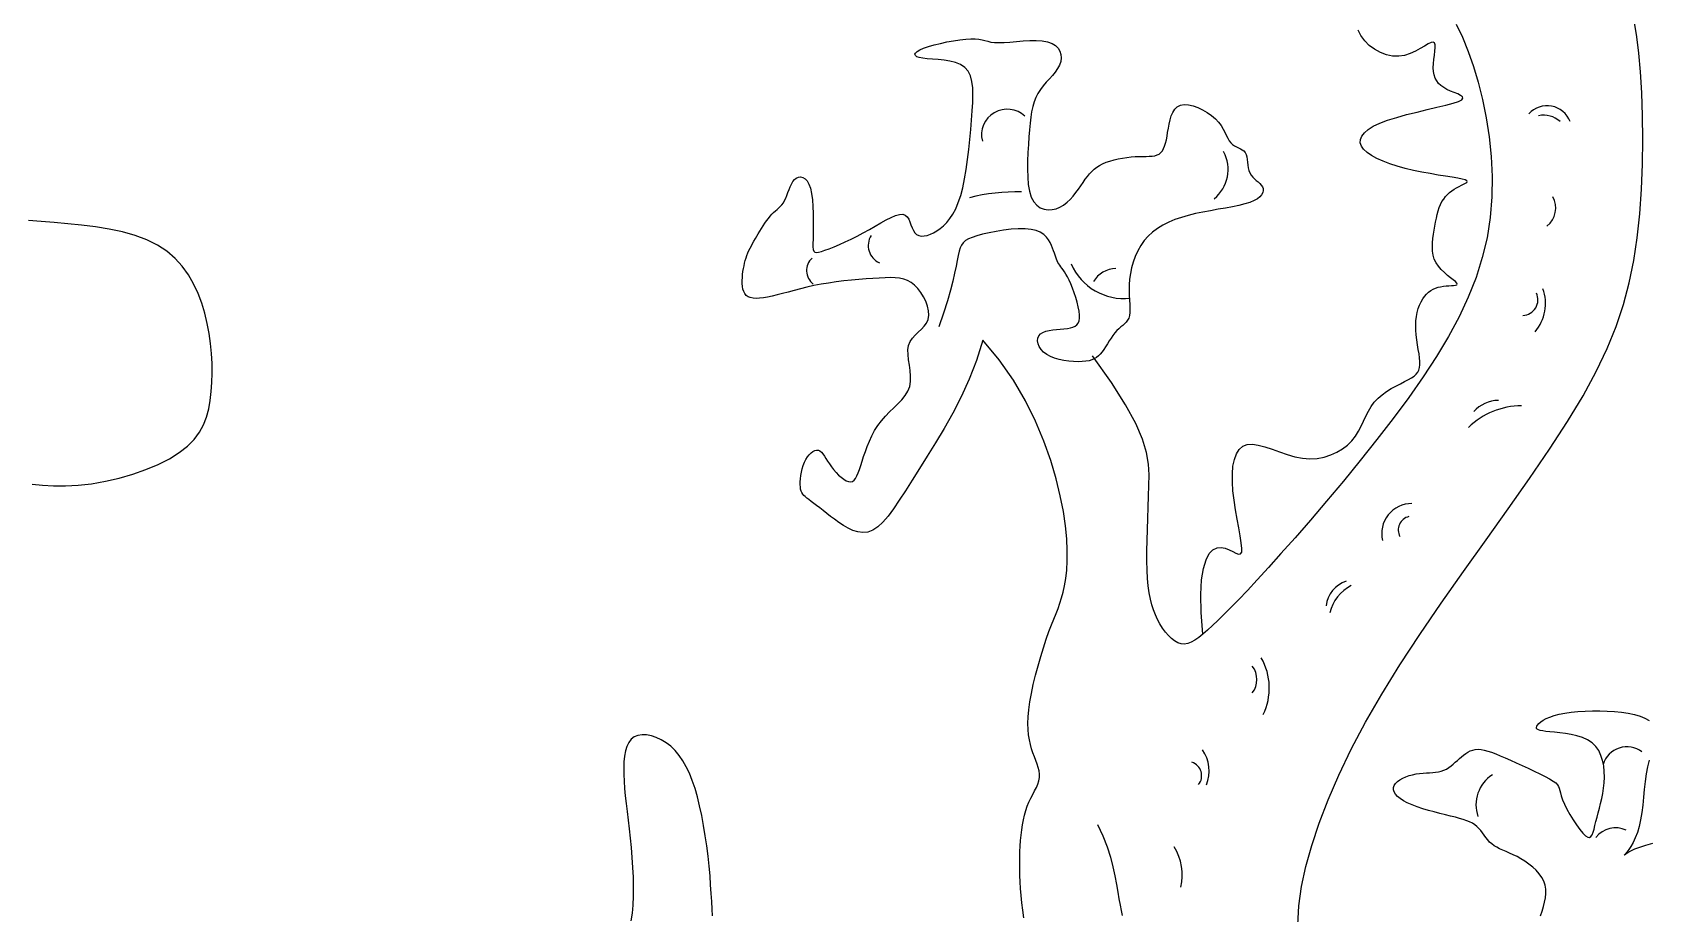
# Model space of a CAD drawing. Extents: x -66030 to 95157, y -13132 to 45879.
# Drawn here: x -26965.4 to -26828.5, y 32351 to 32425.7 of the extents above; entities that cross this region are included whole.
import ezdxf

# ---------------------------------------------------------------- set-up
doc = ezdxf.new("R2010")
doc.units = 0
doc.header["$LTSCALE"] = 100
doc.header["$MEASUREMENT"] = 0
doc.layers.add('7', color=105, linetype='CONTINUOUS')

msp = doc.modelspace()

# ---------------------------------------------------------------- linework, layer by layer
at = {"layer": '7'}
for points in [[(-26858.21, 32350.05), (-26858.11, 32351.66), (-26857.88, 32353.29), (-26857.52, 32354.98), (-26857.03, 32356.77), (-26856.41, 32358.66), (-26855.64, 32360.65), (-26854.74, 32362.74), (-26853.68, 32364.93), (-26852.46, 32367.21), (-26851.09, 32369.6), (-26849.56, 32372.08), (-26847.87, 32374.66), (-26846.05, 32377.31), (-26844.17, 32379.99), (-26842.26, 32382.66), (-26840.38, 32385.31), (-26838.57, 32387.88), (-26836.88, 32390.36), (-26835.36, 32392.7), (-26834.05, 32394.88), (-26832.94, 32396.93), (-26832.01, 32398.88), (-26831.24, 32400.76), (-26830.62, 32402.6), (-26830.13, 32404.45), (-26829.75, 32406.33), (-26829.46, 32408.27), (-26829.25, 32410.3), (-26829.1, 32412.39), (-26829.02, 32414.5), (-26828.99, 32416.59), (-26829.02, 32418.61), (-26829.08, 32420.54), (-26829.19, 32422.32), (-26829.33, 32423.91), (-26829.49, 32425.3), (-26829.69, 32426.51)], [(-26884.88, 32399.6), (-26885.42, 32397.88), (-26886.04, 32396.28), (-26886.71, 32394.79), (-26887.42, 32393.39), (-26888.15, 32392.1), (-26888.88, 32390.89), (-26889.59, 32389.76), (-26890.26, 32388.71), (-26890.87, 32387.73), (-26891.44, 32386.83), (-26891.96, 32386.02), (-26892.45, 32385.3), (-26892.91, 32384.68), (-26893.35, 32384.16), (-26893.78, 32383.76), (-26894.2, 32383.48), (-26894.63, 32383.33), (-26895.05, 32383.28), (-26895.47, 32383.34), (-26895.89, 32383.46), (-26896.29, 32383.65), (-26896.69, 32383.88), (-26897.07, 32384.14), (-26897.44, 32384.41), (-26897.78, 32384.66), (-26898.11, 32384.91), (-26898.42, 32385.15), (-26898.7, 32385.37), (-26898.97, 32385.57), (-26899.21, 32385.76), (-26899.42, 32385.93), (-26899.62, 32386.08), (-26899.78, 32386.21), (-26899.92, 32386.33), (-26900.04, 32386.44), (-26900.14, 32386.55), (-26900.22, 32386.67), (-26900.27, 32386.8), (-26900.32, 32386.95), (-26900.34, 32387.13), (-26900.35, 32387.35), (-26900.35, 32387.59), (-26900.33, 32387.85), (-26900.3, 32388.13), (-26900.25, 32388.41), (-26900.18, 32388.7), (-26900.09, 32388.97), (-26899.99, 32389.24), (-26899.87, 32389.48), (-26899.73, 32389.7), (-26899.59, 32389.88), (-26899.43, 32390.04), (-26899.27, 32390.16), (-26899.11, 32390.24), (-26898.96, 32390.27), (-26898.81, 32390.26), (-26898.68, 32390.2), (-26898.55, 32390.09), (-26898.43, 32389.95), (-26898.3, 32389.77), (-26898.17, 32389.56), (-26898.03, 32389.34), (-26897.88, 32389.1), (-26897.71, 32388.86), (-26897.52, 32388.62), (-26897.32, 32388.38), (-26897.11, 32388.16), (-26896.89, 32387.97), (-26896.67, 32387.81), (-26896.46, 32387.68), (-26896.26, 32387.61), (-26896.08, 32387.58), (-26895.93, 32387.62), (-26895.79, 32387.72), (-26895.66, 32387.88), (-26895.55, 32388.08), (-26895.44, 32388.34), (-26895.33, 32388.63), (-26895.22, 32388.97), (-26895.11, 32389.34), (-26894.98, 32389.74), (-26894.83, 32390.16), (-26894.67, 32390.59), (-26894.49, 32391.04), (-26894.28, 32391.49), (-26894.05, 32391.93), (-26893.78, 32392.36), (-26893.48, 32392.76), (-26893.14, 32393.15), (-26892.78, 32393.51), (-26892.42, 32393.86), (-26892.07, 32394.2), (-26891.74, 32394.54), (-26891.46, 32394.9), (-26891.23, 32395.27), (-26891.07, 32395.67), (-26891, 32396.1), (-26891, 32396.55), (-26891.04, 32397.01), (-26891.1, 32397.47), (-26891.17, 32397.93), (-26891.22, 32398.37), (-26891.23, 32398.78), (-26891.17, 32399.15), (-26891.04, 32399.47), (-26890.84, 32399.76), (-26890.61, 32400.02), (-26890.35, 32400.27), (-26890.09, 32400.51), (-26889.85, 32400.77), (-26889.65, 32401.04), (-26889.52, 32401.35), (-26889.47, 32401.7), (-26889.49, 32402.08), (-26889.58, 32402.47), (-26889.72, 32402.88), (-26889.91, 32403.27), (-26890.14, 32403.64), (-26890.4, 32403.97), (-26890.67, 32404.25), (-26890.96, 32404.48), (-26891.26, 32404.64), (-26891.58, 32404.76), (-26891.93, 32404.83), (-26892.3, 32404.87), (-26892.71, 32404.89), (-26893.16, 32404.88), (-26893.65, 32404.85), (-26894.19, 32404.82), (-26894.77, 32404.78), (-26895.38, 32404.73), (-26896.02, 32404.67), (-26896.66, 32404.61), (-26897.31, 32404.53), (-26897.96, 32404.43), (-26898.59, 32404.33), (-26899.2, 32404.21), (-26899.78, 32404.08), (-26900.34, 32403.94), (-26900.87, 32403.81), (-26901.38, 32403.67), (-26901.85, 32403.55), (-26902.3, 32403.43), (-26902.72, 32403.33), (-26903.11, 32403.24), (-26903.47, 32403.18), (-26903.79, 32403.14), (-26904.09, 32403.13), (-26904.35, 32403.14), (-26904.58, 32403.19), (-26904.77, 32403.26), (-26904.93, 32403.38), (-26905.05, 32403.53), (-26905.14, 32403.71), (-26905.21, 32403.91), (-26905.25, 32404.14), (-26905.26, 32404.39), (-26905.26, 32404.64), (-26905.25, 32404.9), (-26905.23, 32405.15), (-26905.2, 32405.4), (-26905.16, 32405.65), (-26905.11, 32405.88), (-26905.06, 32406.11), (-26905, 32406.34), (-26904.93, 32406.56), (-26904.86, 32406.77), (-26904.78, 32406.98), (-26904.69, 32407.18), (-26904.59, 32407.39), (-26904.49, 32407.59), (-26904.38, 32407.78), (-26904.27, 32407.98), (-26904.15, 32408.19), (-26904.03, 32408.39), (-26903.9, 32408.61), (-26903.77, 32408.83), (-26903.63, 32409.05), (-26903.49, 32409.27), (-26903.34, 32409.49), (-26903.2, 32409.7), (-26903.05, 32409.9), (-26902.9, 32410.09), (-26902.75, 32410.26), (-26902.6, 32410.41), (-26902.45, 32410.54), (-26902.3, 32410.67), (-26902.16, 32410.8), (-26902.03, 32410.93), (-26901.9, 32411.07), (-26901.78, 32411.23), (-26901.67, 32411.41), (-26901.57, 32411.62), (-26901.48, 32411.85), (-26901.39, 32412.1), (-26901.3, 32412.35), (-26901.21, 32412.59), (-26901.1, 32412.81), (-26900.98, 32413.02), (-26900.84, 32413.19), (-26900.68, 32413.32), (-26900.5, 32413.39), (-26900.32, 32413.42), (-26900.13, 32413.38), (-26899.94, 32413.27), (-26899.77, 32413.09), (-26899.62, 32412.82), (-26899.49, 32412.46), (-26899.39, 32412.01), (-26899.32, 32411.49), (-26899.28, 32410.92), (-26899.26, 32410.33), (-26899.25, 32409.73), (-26899.25, 32409.15), (-26899.26, 32408.62), (-26899.26, 32408.16), (-26899.27, 32407.78), (-26899.27, 32407.49), (-26899.25, 32407.27), (-26899.2, 32407.12), (-26899.11, 32407.04), (-26898.98, 32407.02), (-26898.8, 32407.04), (-26898.56, 32407.11), (-26898.26, 32407.21), (-26897.89, 32407.34), (-26897.48, 32407.51), (-26897.03, 32407.7), (-26896.55, 32407.91), (-26896.04, 32408.15), (-26895.52, 32408.41), (-26895.01, 32408.68), (-26894.49, 32408.97), (-26894, 32409.26), (-26893.52, 32409.53), (-26893.07, 32409.78), (-26892.65, 32409.99), (-26892.28, 32410.15), (-26891.95, 32410.24), (-26891.67, 32410.26), (-26891.46, 32410.19), (-26891.29, 32410.04), (-26891.16, 32409.85), (-26891.06, 32409.61), (-26890.97, 32409.36), (-26890.87, 32409.11), (-26890.77, 32408.88), (-26890.65, 32408.68), (-26890.49, 32408.54), (-26890.3, 32408.45), (-26890.09, 32408.41), (-26889.85, 32408.42), (-26889.59, 32408.47), (-26889.33, 32408.57), (-26889.05, 32408.69), (-26888.77, 32408.86), (-26888.49, 32409.05), (-26888.21, 32409.28), (-26887.94, 32409.56), (-26887.67, 32409.89), (-26887.42, 32410.27), (-26887.18, 32410.72), (-26886.96, 32411.24), (-26886.76, 32411.84), (-26886.59, 32412.51), (-26886.43, 32413.26), (-26886.3, 32414.06), (-26886.18, 32414.89), (-26886.07, 32415.74), (-26885.99, 32416.59), (-26885.91, 32417.43), (-26885.84, 32418.24), (-26885.78, 32419.01), (-26885.73, 32419.72), (-26885.72, 32420.38), (-26885.74, 32420.98), (-26885.81, 32421.51), (-26885.94, 32421.98), (-26886.14, 32422.38), (-26886.41, 32422.7), (-26886.77, 32422.94), (-26887.2, 32423.12), (-26887.67, 32423.24), (-26888.17, 32423.32), (-26888.67, 32423.37), (-26889.15, 32423.4), (-26889.59, 32423.43), (-26889.97, 32423.47), (-26890.27, 32423.53), (-26890.48, 32423.61), (-26890.6, 32423.7), (-26890.64, 32423.81), (-26890.59, 32423.92), (-26890.45, 32424.05), (-26890.22, 32424.19), (-26889.9, 32424.32), (-26889.49, 32424.47), (-26889.01, 32424.6), (-26888.48, 32424.74), (-26887.93, 32424.86), (-26887.37, 32424.96), (-26886.83, 32425.04), (-26886.33, 32425.1), (-26885.89, 32425.13), (-26885.52, 32425.12), (-26885.22, 32425.08), (-26884.95, 32425.03), (-26884.71, 32424.97), (-26884.47, 32424.91), (-26884.2, 32424.85), (-26883.9, 32424.81), (-26883.53, 32424.8), (-26883.09, 32424.81), (-26882.59, 32424.85), (-26882.04, 32424.9), (-26881.47, 32424.94), (-26880.91, 32424.97), (-26880.36, 32424.98), (-26879.85, 32424.95), (-26879.4, 32424.87), (-26879.02, 32424.74), (-26878.73, 32424.56), (-26878.5, 32424.34), (-26878.35, 32424.08), (-26878.27, 32423.8), (-26878.25, 32423.51), (-26878.29, 32423.2), (-26878.4, 32422.9), (-26878.55, 32422.6), (-26878.76, 32422.31), (-26878.99, 32422.02), (-26879.24, 32421.73), (-26879.51, 32421.44), (-26879.77, 32421.14), (-26880.01, 32420.82), (-26880.22, 32420.5), (-26880.4, 32420.15), (-26880.55, 32419.78), (-26880.66, 32419.38), (-26880.75, 32418.95), (-26880.82, 32418.48), (-26880.88, 32417.97), (-26880.93, 32417.42), (-26880.98, 32416.82), (-26881.02, 32416.16), (-26881.06, 32415.48), (-26881.09, 32414.77), (-26881.1, 32414.08), (-26881.08, 32413.4), (-26881.03, 32412.77), (-26880.93, 32412.2), (-26880.78, 32411.71), (-26880.57, 32411.32), (-26880.32, 32411.02), (-26880.02, 32410.81), (-26879.7, 32410.68), (-26879.36, 32410.63), (-26879.02, 32410.65), (-26878.68, 32410.73), (-26878.35, 32410.86), (-26878.04, 32411.04), (-26877.75, 32411.27), (-26877.49, 32411.52), (-26877.24, 32411.8), (-26877.01, 32412.09), (-26876.79, 32412.39), (-26876.58, 32412.68), (-26876.39, 32412.96), (-26876.21, 32413.22), (-26876.03, 32413.47), (-26875.85, 32413.69), (-26875.66, 32413.89), (-26875.46, 32414.08), (-26875.24, 32414.25), (-26875, 32414.4), (-26874.74, 32414.54), (-26874.44, 32414.66), (-26874.12, 32414.77), (-26873.77, 32414.87), (-26873.42, 32414.95), (-26873.05, 32415.02), (-26872.69, 32415.07), (-26872.33, 32415.11), (-26871.98, 32415.14), (-26871.65, 32415.15), (-26871.34, 32415.16), (-26871.06, 32415.16), (-26870.79, 32415.17), (-26870.54, 32415.19), (-26870.32, 32415.22), (-26870.13, 32415.28), (-26869.95, 32415.36), (-26869.81, 32415.49), (-26869.68, 32415.64), (-26869.58, 32415.83), (-26869.49, 32416.04), (-26869.41, 32416.29), (-26869.34, 32416.56), (-26869.28, 32416.87), (-26869.23, 32417.19), (-26869.17, 32417.54), (-26869.1, 32417.9), (-26869.02, 32418.25), (-26868.92, 32418.59), (-26868.79, 32418.89), (-26868.62, 32419.16), (-26868.41, 32419.36), (-26868.15, 32419.49), (-26867.83, 32419.55), (-26867.47, 32419.53), (-26867.08, 32419.44), (-26866.67, 32419.29), (-26866.27, 32419.1), (-26865.87, 32418.87), (-26865.51, 32418.62), (-26865.19, 32418.34), (-26864.93, 32418.06), (-26864.71, 32417.77), (-26864.54, 32417.48), (-26864.39, 32417.21), (-26864.26, 32416.95), (-26864.14, 32416.71), (-26864.02, 32416.49), (-26863.89, 32416.32), (-26863.74, 32416.17), (-26863.58, 32416.06), (-26863.4, 32415.97), (-26863.23, 32415.89), (-26863.06, 32415.81), (-26862.91, 32415.73), (-26862.77, 32415.62), (-26862.66, 32415.49), (-26862.58, 32415.32), (-26862.53, 32415.12), (-26862.49, 32414.91), (-26862.46, 32414.67), (-26862.43, 32414.43), (-26862.4, 32414.2), (-26862.34, 32413.97), (-26862.26, 32413.76), (-26862.15, 32413.58), (-26862.02, 32413.41), (-26861.87, 32413.27), (-26861.72, 32413.13), (-26861.56, 32413), (-26861.42, 32412.87), (-26861.3, 32412.73), (-26861.21, 32412.59), (-26861.15, 32412.43), (-26861.14, 32412.26), (-26861.18, 32412.09), (-26861.27, 32411.91), (-26861.41, 32411.74), (-26861.63, 32411.57), (-26861.91, 32411.41), (-26862.26, 32411.26), (-26862.69, 32411.13), (-26863.19, 32411.01), (-26863.75, 32410.89), (-26864.34, 32410.78), (-26864.96, 32410.68), (-26865.6, 32410.56), (-26866.24, 32410.44), (-26866.87, 32410.31), (-26867.48, 32410.16), (-26868.06, 32409.99), (-26868.62, 32409.8), (-26869.14, 32409.58), (-26869.63, 32409.34), (-26870.08, 32409.06), (-26870.5, 32408.75), (-26870.88, 32408.41), (-26871.22, 32408.02), (-26871.51, 32407.6), (-26871.76, 32407.16), (-26871.98, 32406.69), (-26872.16, 32406.21), (-26872.29, 32405.73), (-26872.39, 32405.24), (-26872.46, 32404.75), (-26872.49, 32404.28), (-26872.49, 32403.83), (-26872.48, 32403.39), (-26872.46, 32402.98), (-26872.44, 32402.6), (-26872.42, 32402.25), (-26872.43, 32401.94), (-26872.46, 32401.67), (-26872.52, 32401.45), (-26872.62, 32401.27), (-26872.74, 32401.11), (-26872.88, 32400.97), (-26873.03, 32400.84), (-26873.19, 32400.71), (-26873.37, 32400.56), (-26873.54, 32400.4), (-26873.7, 32400.21), (-26873.87, 32399.99), (-26874.02, 32399.76), (-26874.18, 32399.52), (-26874.33, 32399.27), (-26874.49, 32399.03), (-26874.64, 32398.81), (-26874.79, 32398.6), (-26874.94, 32398.41), (-26875.1, 32398.25), (-26875.26, 32398.12), (-26875.45, 32398.01), (-26875.66, 32397.92), (-26875.89, 32397.85), (-26876.16, 32397.8), (-26876.47, 32397.77), (-26876.82, 32397.76), (-26877.2, 32397.77), (-26877.6, 32397.81), (-26878.01, 32397.86), (-26878.41, 32397.95), (-26878.8, 32398.06), (-26879.16, 32398.2), (-26879.47, 32398.37), (-26879.74, 32398.57), (-26879.95, 32398.8), (-26880.1, 32399.04), (-26880.2, 32399.28), (-26880.24, 32399.52), (-26880.22, 32399.75), (-26880.14, 32399.95), (-26880, 32400.12), (-26879.8, 32400.25), (-26879.56, 32400.35), (-26879.27, 32400.42), (-26878.96, 32400.46), (-26878.64, 32400.49), (-26878.32, 32400.52), (-26878.01, 32400.54), (-26877.72, 32400.57), (-26877.46, 32400.62), (-26877.25, 32400.68), (-26877.06, 32400.77), (-26876.91, 32400.89), (-26876.8, 32401.03), (-26876.73, 32401.22), (-26876.69, 32401.45), (-26876.69, 32401.72), (-26876.73, 32402.05), (-26876.8, 32402.41), (-26876.89, 32402.8), (-26877.01, 32403.2), (-26877.14, 32403.6), (-26877.28, 32403.99), (-26877.43, 32404.35), (-26877.57, 32404.68), (-26877.71, 32404.95), (-26877.84, 32405.19), (-26877.96, 32405.38), (-26878.07, 32405.54), (-26878.18, 32405.69), (-26878.28, 32405.81), (-26878.37, 32405.93), (-26878.45, 32406.05), (-26878.52, 32406.18), (-26878.58, 32406.31), (-26878.64, 32406.46), (-26878.7, 32406.61), (-26878.76, 32406.78), (-26878.82, 32406.97), (-26878.89, 32407.16), (-26878.97, 32407.38), (-26879.06, 32407.61), (-26879.18, 32407.86), (-26879.32, 32408.1), (-26879.5, 32408.33), (-26879.73, 32408.55), (-26880.02, 32408.73), (-26880.37, 32408.88), (-26880.8, 32408.98), (-26881.31, 32409.03), (-26881.88, 32409.03), (-26882.49, 32408.99), (-26883.12, 32408.91), (-26883.75, 32408.81), (-26884.35, 32408.69), (-26884.9, 32408.56), (-26885.39, 32408.43), (-26885.78, 32408.3), (-26886.1, 32408.17), (-26886.35, 32408.02), (-26886.54, 32407.85), (-26886.69, 32407.65), (-26886.8, 32407.41), (-26886.9, 32407.12), (-26886.98, 32406.77), (-26887.06, 32406.35), (-26887.15, 32405.86), (-26887.27, 32405.28), (-26887.43, 32404.6), (-26887.63, 32403.82), (-26887.88, 32402.92), (-26888.21, 32401.89), (-26888.62, 32400.72)], [(-26844.8, 32426.36), (-26844.27, 32425.25), (-26843.77, 32424.06), (-26843.32, 32422.79), (-26842.92, 32421.44), (-26842.55, 32419.98), (-26842.24, 32418.44), (-26842, 32416.83), (-26841.83, 32415.16), (-26841.75, 32413.45), (-26841.78, 32411.73), (-26841.92, 32409.99), (-26842.18, 32408.27), (-26842.58, 32406.58), (-26843.11, 32404.9), (-26843.77, 32403.23), (-26844.55, 32401.56), (-26845.45, 32399.89), (-26846.47, 32398.2), (-26847.59, 32396.49), (-26848.81, 32394.74), (-26850.12, 32392.96), (-26851.5, 32391.16), (-26852.92, 32389.38), (-26854.35, 32387.63), (-26855.77, 32385.94), (-26857.14, 32384.34), (-26858.43, 32382.85), (-26859.63, 32381.51), (-26860.7, 32380.32), (-26861.64, 32379.28), (-26862.48, 32378.38), (-26863.23, 32377.6), (-26863.88, 32376.93), (-26864.46, 32376.35), (-26864.98, 32375.84), (-26865.44, 32375.4), (-26865.86, 32375.01), (-26866.25, 32374.67), (-26866.6, 32374.39), (-26866.93, 32374.16), (-26867.24, 32373.99), (-26867.53, 32373.88), (-26867.82, 32373.84), (-26868.09, 32373.86), (-26868.37, 32373.95), (-26868.64, 32374.1), (-26868.91, 32374.3), (-26869.17, 32374.56), (-26869.42, 32374.85), (-26869.66, 32375.18), (-26869.88, 32375.54), (-26870.08, 32375.92), (-26870.26, 32376.31), (-26870.43, 32376.73), (-26870.57, 32377.17), (-26870.69, 32377.65), (-26870.79, 32378.18), (-26870.87, 32378.76), (-26870.93, 32379.4), (-26870.96, 32380.11), (-26870.98, 32380.89), (-26870.98, 32381.73), (-26870.97, 32382.62), (-26870.95, 32383.54), (-26870.91, 32384.48), (-26870.88, 32385.43), (-26870.85, 32386.37), (-26870.82, 32387.28), (-26870.8, 32388.17), (-26870.85, 32389.07), (-26871.02, 32390.06), (-26871.36, 32391.19), (-26871.93, 32392.52), (-26872.79, 32394.1), (-26874, 32396), (-26875.6, 32398.27)], [(-26866.25, 32374.67), (-26866.39, 32376.51), (-26866.42, 32378.03), (-26866.35, 32379.27), (-26866.2, 32380.24), (-26865.97, 32380.98), (-26865.7, 32381.5), (-26865.39, 32381.83), (-26865.05, 32382), (-26864.7, 32382.03), (-26864.36, 32381.96), (-26864.03, 32381.83), (-26863.72, 32381.68), (-26863.45, 32381.54), (-26863.23, 32381.46), (-26863.06, 32381.48), (-26862.96, 32381.63), (-26862.94, 32381.95), (-26862.99, 32382.42), (-26863.08, 32383), (-26863.2, 32383.68), (-26863.34, 32384.43), (-26863.49, 32385.22), (-26863.61, 32386.03), (-26863.71, 32386.82), (-26863.75, 32387.57), (-26863.75, 32388.27), (-26863.7, 32388.91), (-26863.58, 32389.47), (-26863.41, 32389.95), (-26863.17, 32390.33), (-26862.87, 32390.6), (-26862.5, 32390.75), (-26862.05, 32390.78), (-26861.55, 32390.7), (-26860.99, 32390.55), (-26860.39, 32390.34), (-26859.76, 32390.12), (-26859.12, 32389.9), (-26858.46, 32389.71), (-26857.81, 32389.58), (-26857.18, 32389.54), (-26856.56, 32389.57), (-26855.98, 32389.68), (-26855.42, 32389.86), (-26854.9, 32390.09), (-26854.43, 32390.37), (-26854.01, 32390.7), (-26853.64, 32391.06), (-26853.33, 32391.46), (-26853.07, 32391.87), (-26852.85, 32392.3), (-26852.64, 32392.73), (-26852.44, 32393.16), (-26852.23, 32393.57), (-26852, 32393.97), (-26851.73, 32394.34), (-26851.41, 32394.67), (-26851.06, 32394.97), (-26850.68, 32395.24), (-26850.29, 32395.48), (-26849.89, 32395.7), (-26849.51, 32395.9), (-26849.16, 32396.08), (-26848.84, 32396.25), (-26848.58, 32396.4), (-26848.36, 32396.55), (-26848.18, 32396.71), (-26848.05, 32396.87), (-26847.95, 32397.06), (-26847.89, 32397.26), (-26847.87, 32397.49), (-26847.87, 32397.77), (-26847.89, 32398.08), (-26847.94, 32398.43), (-26848, 32398.81), (-26848.06, 32399.2), (-26848.12, 32399.61), (-26848.17, 32400.03), (-26848.21, 32400.44), (-26848.22, 32400.84), (-26848.2, 32401.23), (-26848.16, 32401.6), (-26848.1, 32401.94), (-26848.01, 32402.26), (-26847.9, 32402.56), (-26847.77, 32402.83), (-26847.63, 32403.08), (-26847.48, 32403.3), (-26847.31, 32403.49), (-26847.13, 32403.65), (-26846.95, 32403.79), (-26846.75, 32403.9), (-26846.55, 32404), (-26846.33, 32404.07), (-26846.11, 32404.12), (-26845.88, 32404.16), (-26845.64, 32404.18), (-26845.41, 32404.19), (-26845.19, 32404.21), (-26845.01, 32404.22), (-26844.85, 32404.24), (-26844.75, 32404.28), (-26844.71, 32404.34), (-26844.75, 32404.43), (-26844.86, 32404.55), (-26845.04, 32404.7), (-26845.26, 32404.88), (-26845.52, 32405.08), (-26845.79, 32405.31), (-26846.06, 32405.57), (-26846.3, 32405.85), (-26846.5, 32406.14), (-26846.65, 32406.46), (-26846.75, 32406.79), (-26846.8, 32407.13), (-26846.81, 32407.48), (-26846.8, 32407.84), (-26846.77, 32408.2), (-26846.72, 32408.56), (-26846.66, 32408.91), (-26846.6, 32409.26), (-26846.54, 32409.6), (-26846.47, 32409.92), (-26846.4, 32410.24), (-26846.32, 32410.54), (-26846.23, 32410.82), (-26846.12, 32411.08), (-26846, 32411.33), (-26845.85, 32411.55), (-26845.7, 32411.75), (-26845.53, 32411.94), (-26845.35, 32412.1), (-26845.16, 32412.25), (-26844.96, 32412.39), (-26844.76, 32412.51), (-26844.55, 32412.61), (-26844.35, 32412.71), (-26844.16, 32412.8), (-26844.01, 32412.88), (-26843.9, 32412.95), (-26843.86, 32413.03), (-26843.9, 32413.1), (-26844.03, 32413.17), (-26844.28, 32413.24), (-26844.65, 32413.31), (-26845.12, 32413.39), (-26845.69, 32413.48), (-26846.32, 32413.58), (-26847, 32413.7), (-26847.7, 32413.82), (-26848.42, 32413.97), (-26849.12, 32414.13), (-26849.79, 32414.32), (-26850.41, 32414.52), (-26850.99, 32414.75), (-26851.51, 32414.99), (-26851.96, 32415.24), (-26852.34, 32415.5), (-26852.63, 32415.77), (-26852.82, 32416.04), (-26852.92, 32416.32), (-26852.91, 32416.6), (-26852.79, 32416.88), (-26852.57, 32417.16), (-26852.24, 32417.44), (-26851.81, 32417.71), (-26851.26, 32417.97), (-26850.6, 32418.22), (-26849.83, 32418.47), (-26848.99, 32418.7), (-26848.11, 32418.92), (-26847.24, 32419.13), (-26846.42, 32419.32), (-26845.67, 32419.5), (-26845.05, 32419.67), (-26844.59, 32419.82), (-26844.32, 32419.96), (-26844.22, 32420.09), (-26844.27, 32420.21), (-26844.42, 32420.33), (-26844.66, 32420.45), (-26844.95, 32420.57), (-26845.26, 32420.7), (-26845.57, 32420.84), (-26845.84, 32420.99), (-26846.08, 32421.16), (-26846.28, 32421.35), (-26846.44, 32421.56), (-26846.57, 32421.8), (-26846.66, 32422.06), (-26846.72, 32422.35), (-26846.74, 32422.67), (-26846.72, 32423.02), (-26846.68, 32423.38), (-26846.63, 32423.74), (-26846.59, 32424.08), (-26846.56, 32424.38), (-26846.57, 32424.62), (-26846.62, 32424.78), (-26846.74, 32424.85), (-26846.92, 32424.81), (-26847.17, 32424.69), (-26847.47, 32424.51), (-26847.83, 32424.29), (-26848.24, 32424.07), (-26848.68, 32423.87), (-26849.16, 32423.72), (-26849.66, 32423.64), (-26850.18, 32423.66), (-26850.7, 32423.78), (-26851.21, 32423.97), (-26851.7, 32424.24), (-26852.15, 32424.57), (-26852.54, 32424.96), (-26852.86, 32425.4), (-26853.09, 32425.86)], [(-26965.41, 32387.39), (-26964.54, 32387.3), (-26963.6, 32387.25), (-26962.58, 32387.24), (-26961.5, 32387.29), (-26960.37, 32387.42), (-26959.2, 32387.63), (-26958.03, 32387.9), (-26956.88, 32388.24), (-26955.77, 32388.63), (-26954.72, 32389.06), (-26953.77, 32389.54), (-26952.94, 32390.06), (-26952.25, 32390.6), (-26951.69, 32391.18), (-26951.24, 32391.78), (-26950.9, 32392.41), (-26950.64, 32393.07), (-26950.45, 32393.76), (-26950.32, 32394.48), (-26950.24, 32395.23), (-26950.18, 32396), (-26950.16, 32396.8), (-26950.17, 32397.62), (-26950.21, 32398.45), (-26950.29, 32399.3), (-26950.42, 32400.16), (-26950.58, 32401.01), (-26950.79, 32401.87), (-26951.04, 32402.72), (-26951.35, 32403.55), (-26951.73, 32404.36), (-26952.17, 32405.13), (-26952.69, 32405.85), (-26953.29, 32406.52), (-26953.99, 32407.12), (-26954.79, 32407.65), (-26955.7, 32408.09), (-26956.69, 32408.46), (-26957.76, 32408.76), (-26958.89, 32409), (-26960.04, 32409.19), (-26961.22, 32409.34), (-26962.39, 32409.46), (-26963.53, 32409.56), (-26964.64, 32409.65), (-26965.7, 32409.74)], [(-26881.41, 32350.64), (-26881.5, 32351.28), (-26881.58, 32351.91), (-26881.64, 32352.53), (-26881.69, 32353.12), (-26881.72, 32353.69), (-26881.74, 32354.24), (-26881.76, 32354.77), (-26881.76, 32355.27), (-26881.75, 32355.77), (-26881.74, 32356.25), (-26881.71, 32356.72), (-26881.68, 32357.19), (-26881.64, 32357.64), (-26881.59, 32358.09), (-26881.53, 32358.52), (-26881.45, 32358.95), (-26881.36, 32359.35), (-26881.25, 32359.74), (-26881.12, 32360.11), (-26880.98, 32360.45), (-26880.82, 32360.79), (-26880.65, 32361.1), (-26880.5, 32361.4), (-26880.35, 32361.69), (-26880.23, 32361.98), (-26880.14, 32362.26), (-26880.09, 32362.53), (-26880.09, 32362.81), (-26880.12, 32363.09), (-26880.19, 32363.37), (-26880.28, 32363.66), (-26880.4, 32363.97), (-26880.52, 32364.28), (-26880.64, 32364.61), (-26880.75, 32364.96), (-26880.86, 32365.33), (-26880.94, 32365.72), (-26881.01, 32366.15), (-26881.05, 32366.61), (-26881.06, 32367.12), (-26881.04, 32367.67), (-26880.99, 32368.27), (-26880.9, 32368.93), (-26880.77, 32369.65), (-26880.61, 32370.41), (-26880.41, 32371.2), (-26880.2, 32371.99), (-26879.98, 32372.78), (-26879.74, 32373.53), (-26879.51, 32374.24), (-26879.28, 32374.89), (-26879.07, 32375.46), (-26878.87, 32375.96), (-26878.68, 32376.42), (-26878.51, 32376.86), (-26878.35, 32377.3), (-26878.21, 32377.75), (-26878.07, 32378.24), (-26877.96, 32378.78), (-26877.85, 32379.4), (-26877.78, 32380.1), (-26877.73, 32380.89), (-26877.73, 32381.78), (-26877.78, 32382.76), (-26877.88, 32383.86), (-26878.06, 32385.07), (-26878.32, 32386.4), (-26878.68, 32387.85), (-26879.13, 32389.4), (-26879.71, 32391.04), (-26880.41, 32392.73), (-26881.27, 32394.46), (-26882.29, 32396.19), (-26883.49, 32397.91), (-26884.88, 32399.6)], [(-26837.65, 32350.82), (-26837.51, 32351.21), (-26837.39, 32351.59), (-26837.3, 32351.96), (-26837.23, 32352.34), (-26837.19, 32352.7), (-26837.2, 32353.06), (-26837.26, 32353.41), (-26837.37, 32353.74), (-26837.54, 32354.07), (-26837.76, 32354.38), (-26838.02, 32354.67), (-26838.31, 32354.94), (-26838.63, 32355.2), (-26838.97, 32355.43), (-26839.31, 32355.64), (-26839.64, 32355.83), (-26839.97, 32355.99), (-26840.28, 32356.13), (-26840.57, 32356.26), (-26840.85, 32356.38), (-26841.11, 32356.5), (-26841.35, 32356.62), (-26841.58, 32356.75), (-26841.78, 32356.9), (-26841.96, 32357.06), (-26842.12, 32357.25), (-26842.28, 32357.44), (-26842.42, 32357.64), (-26842.56, 32357.84), (-26842.71, 32358.03), (-26842.86, 32358.22), (-26843.03, 32358.38), (-26843.21, 32358.53), (-26843.42, 32358.66), (-26843.65, 32358.77), (-26843.9, 32358.87), (-26844.19, 32358.97), (-26844.51, 32359.07), (-26844.86, 32359.16), (-26845.26, 32359.26), (-26845.7, 32359.37), (-26846.17, 32359.49), (-26846.65, 32359.62), (-26847.14, 32359.75), (-26847.63, 32359.89), (-26848.1, 32360.05), (-26848.53, 32360.21), (-26848.93, 32360.38), (-26849.26, 32360.55), (-26849.54, 32360.74), (-26849.77, 32360.93), (-26849.94, 32361.12), (-26850.05, 32361.31), (-26850.1, 32361.5), (-26850.1, 32361.68), (-26850.04, 32361.86), (-26849.93, 32362.03), (-26849.76, 32362.19), (-26849.56, 32362.34), (-26849.32, 32362.47), (-26849.06, 32362.59), (-26848.77, 32362.69), (-26848.48, 32362.77), (-26848.18, 32362.83), (-26847.89, 32362.88), (-26847.6, 32362.9), (-26847.32, 32362.92), (-26847.05, 32362.93), (-26846.78, 32362.95), (-26846.53, 32362.97), (-26846.28, 32363.01), (-26846.05, 32363.07), (-26845.83, 32363.15), (-26845.62, 32363.25), (-26845.42, 32363.38), (-26845.23, 32363.51), (-26845.05, 32363.66), (-26844.87, 32363.82), (-26844.69, 32363.97), (-26844.52, 32364.13), (-26844.34, 32364.29), (-26844.17, 32364.43), (-26843.98, 32364.57), (-26843.8, 32364.68), (-26843.6, 32364.78), (-26843.39, 32364.86), (-26843.17, 32364.9), (-26842.94, 32364.92), (-26842.68, 32364.9), (-26842.41, 32364.85), (-26842.12, 32364.77), (-26841.79, 32364.67), (-26841.44, 32364.53), (-26841.06, 32364.37), (-26840.65, 32364.19), (-26840.2, 32363.99), (-26839.71, 32363.78), (-26839.2, 32363.55), (-26838.69, 32363.31), (-26838.18, 32363.08), (-26837.7, 32362.85), (-26837.26, 32362.62), (-26836.88, 32362.42), (-26836.58, 32362.23), (-26836.36, 32362.07), (-26836.21, 32361.92), (-26836.12, 32361.77), (-26836.06, 32361.62), (-26836.02, 32361.44), (-26835.97, 32361.23), (-26835.9, 32360.97), (-26835.79, 32360.65), (-26835.62, 32360.28), (-26835.41, 32359.85), (-26835.16, 32359.4), (-26834.88, 32358.95), (-26834.6, 32358.52), (-26834.33, 32358.14), (-26834.07, 32357.82), (-26833.84, 32357.59), (-26833.65, 32357.47), (-26833.5, 32357.46), (-26833.38, 32357.53), (-26833.28, 32357.67), (-26833.19, 32357.89), (-26833.11, 32358.15), (-26833.04, 32358.46), (-26832.96, 32358.8), (-26832.86, 32359.16), (-26832.76, 32359.53), (-26832.66, 32359.92), (-26832.56, 32360.32), (-26832.46, 32360.74), (-26832.38, 32361.18), (-26832.31, 32361.63), (-26832.26, 32362.09), (-26832.24, 32362.57), (-26832.25, 32363.05), (-26832.3, 32363.52), (-26832.39, 32363.98), (-26832.53, 32364.41), (-26832.72, 32364.81), (-26832.97, 32365.17), (-26833.28, 32365.48), (-26833.66, 32365.73), (-26834.09, 32365.92), (-26834.56, 32366.07), (-26835.05, 32366.18), (-26835.54, 32366.27), (-26836.02, 32366.33), (-26836.46, 32366.37), (-26836.86, 32366.41), (-26837.19, 32366.44), (-26837.46, 32366.48), (-26837.67, 32366.52), (-26837.83, 32366.57), (-26837.94, 32366.62), (-26837.99, 32366.69), (-26838, 32366.77), (-26837.97, 32366.87), (-26837.9, 32366.98), (-26837.78, 32367.11), (-26837.63, 32367.24), (-26837.42, 32367.38), (-26837.16, 32367.52), (-26836.85, 32367.65), (-26836.49, 32367.78), (-26836.07, 32367.89), (-26835.59, 32367.98), (-26835.05, 32368.06), (-26834.48, 32368.12), (-26833.88, 32368.16), (-26833.26, 32368.18), (-26832.63, 32368.18), (-26832, 32368.16), (-26831.38, 32368.12), (-26830.78, 32368.06), (-26830.22, 32367.97), (-26829.69, 32367.86), (-26829.21, 32367.72), (-26828.8, 32367.55), (-26828.45, 32367.36)], [(-26907.78, 32350.8), (-26907.82, 32351.38), (-26907.85, 32352.02), (-26907.89, 32352.71), (-26907.94, 32353.44), (-26907.99, 32354.21), (-26908.07, 32355.03), (-26908.16, 32355.87), (-26908.27, 32356.73), (-26908.39, 32357.6), (-26908.53, 32358.46), (-26908.69, 32359.3), (-26908.87, 32360.12), (-26909.06, 32360.89), (-26909.26, 32361.61), (-26909.49, 32362.27), (-26909.74, 32362.89), (-26910, 32363.45), (-26910.29, 32363.95), (-26910.61, 32364.41), (-26910.95, 32364.82), (-26911.31, 32365.18), (-26911.71, 32365.48), (-26912.12, 32365.73), (-26912.54, 32365.93), (-26912.96, 32366.07), (-26913.37, 32366.15), (-26913.75, 32366.16), (-26914.1, 32366.1), (-26914.41, 32365.97), (-26914.67, 32365.77), (-26914.87, 32365.5), (-26915.03, 32365.17), (-26915.15, 32364.78), (-26915.23, 32364.34), (-26915.28, 32363.86), (-26915.3, 32363.34), (-26915.3, 32362.79), (-26915.27, 32362.21), (-26915.23, 32361.61), (-26915.17, 32360.98), (-26915.1, 32360.32), (-26915.02, 32359.64), (-26914.93, 32358.92), (-26914.85, 32358.17), (-26914.76, 32357.4), (-26914.68, 32356.59), (-26914.61, 32355.75), (-26914.55, 32354.91), (-26914.51, 32354.08), (-26914.49, 32353.26), (-26914.49, 32352.47), (-26914.52, 32351.72), (-26914.59, 32351.03), (-26914.69, 32350.4)], [(-26828.46, 32364.01), (-26828.59, 32363.44), (-26828.7, 32362.83), (-26828.79, 32362.18), (-26828.86, 32361.52), (-26828.92, 32360.86), (-26828.99, 32360.2), (-26829.07, 32359.56), (-26829.17, 32358.95), (-26829.29, 32358.38), (-26829.44, 32357.87), (-26829.62, 32357.42), (-26829.81, 32357.02), (-26830, 32356.69), (-26830.18, 32356.42), (-26830.34, 32356.2), (-26830.46, 32356.06), (-26830.54, 32355.97), (-26830.57, 32355.95), (-26830.53, 32355.98), (-26830.42, 32356.06), (-26830.25, 32356.18), (-26829.99, 32356.32), (-26829.66, 32356.48), (-26829.24, 32356.64), (-26828.73, 32356.81), (-26828.13, 32356.96)], [(-26875.16, 32358.56), (-26874.71, 32357.59), (-26874.36, 32356.66), (-26874.07, 32355.78), (-26873.86, 32354.96), (-26873.69, 32354.19), (-26873.56, 32353.47), (-26873.45, 32352.82), (-26873.36, 32352.24), (-26873.26, 32351.72), (-26873.16, 32351.26), (-26873.07, 32350.84)]]:
    msp.add_lwpolyline(points, dxfattribs=at)
for centre, radius, start, end in [((-26882.82, 32416.99), 2.17, 46.2963, 194.1662), ((-26837.1, 32417.36), 2.09, 21.1028, 137.3499), ((-26837.4, 32416.54), 2.11, 48.2178, 101.3015), ((-26867.32, 32414.05), 3.21, 309.2556, 28.102), ((-26881.97, 32395.59), 16.57, 88.7819, 104.1712), ((-26838.33, 32410.79), 1.97, 308.6159, 28.742), ((-26892.99, 32407.61), 1.6, 148.1542, 245.7331), ((-26898.36, 32405.49), 1.45, 133.1663, 232.044), ((-26872.94, 32407.99), 4.87, 203.4669, 276.3559), ((-26873.59, 32403.42), 2.23, 90.513, 149.5738), ((-26839.2, 32403.01), 1.33, 272.6741, 25.3473), ((-26840.97, 32402.71), 3.74, 320.0194, 19.3503), ((-26839.29, 32387.67), 6.35, 89.7816, 134.5105), ((-26841.11, 32391.48), 3.01, 92.0575, 136.7868), ((-26848.57, 32383.21), 2.53, 89.4297, 193.9336), ((-26848.54, 32383.51), 1.16, 102.8576, 209.174), ((-26853.36, 32376.81), 2.46, 107.5651, 173.7996), ((-26852.17, 32375.73), 3.41, 116.1915, 167.4378), ((-26863.52, 32370.83), 1.85, 322.218, 37.782), ((-26865.78, 32370.11), 5.16, 334.2278, 29.726), ((-26868.86, 32363.09), 3.15, 337.9275, 34.7657), ((-26830.34, 32363.05), 2.08, 52.2076, 163.6967), ((-26867.56, 32362.68), 1.21, 322.2139, 71.2167), ((-26840.11, 32360.21), 3.01, 122.1943, 199.1893), ((-26831.29, 32356.18), 2.09, 64.4972, 142.6174), ((-26872.37, 32354.28), 4.38, 346.2521, 32.6915)]:
    msp.add_arc(centre, radius, start, end, dxfattribs=at)

doc.saveas('drawing.dxf')
